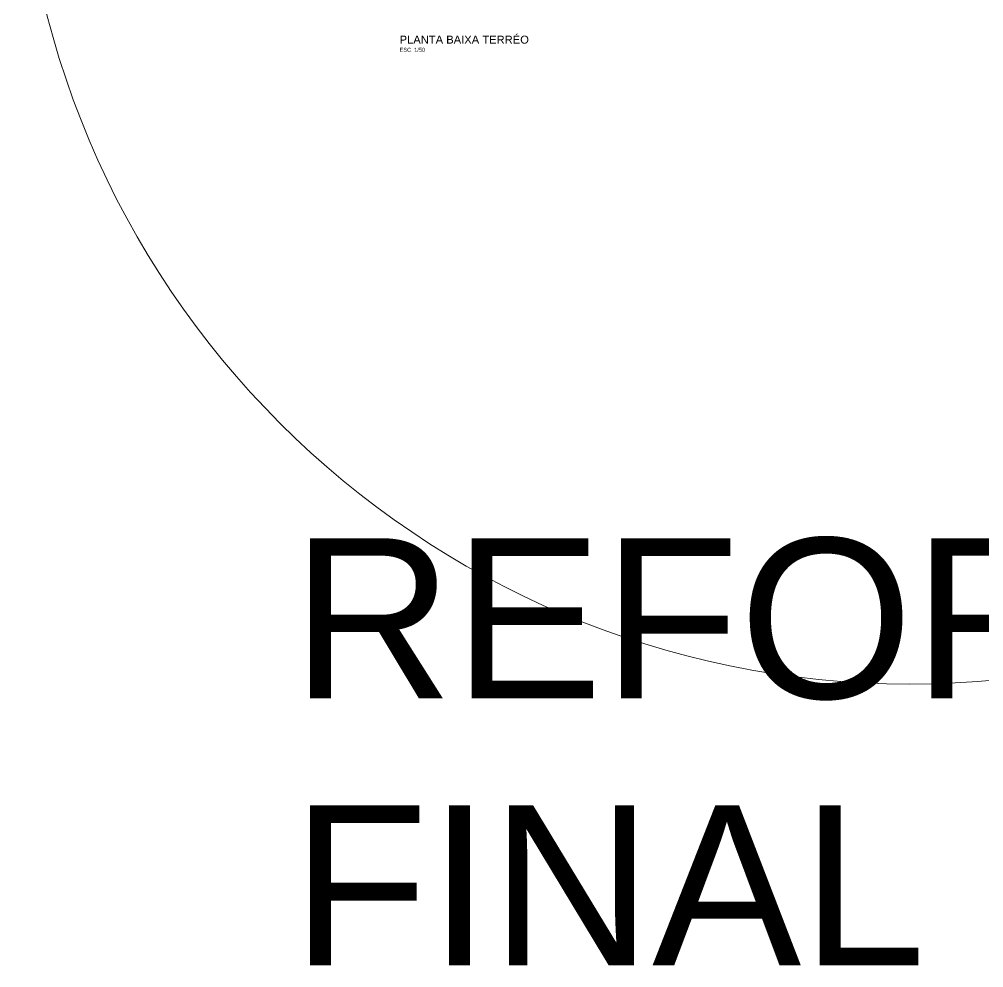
# Model space of a CAD drawing. Header units: millimetres. Extents: x 1206 to 2034, y 106 to 342.
# Drawn here: x 1774.72 to 1804.83, y 106.06 to 135.67 of the extents above; entities that cross this region are included whole.
import ezdxf

# ---------------------------------------------------------------- set-up
doc = ezdxf.new("R2010")
doc.units = ezdxf.units.MM
for name, color, linetype, lineweight in [('AR-PENA_010', 10, 'Continuous', 9), ('AR-TXT', 174, 'Continuous', 0), ('AR-TXT-ESPECIFICAÇÕES', 174, 'Continuous', 0)]:
    doc.layers.add(name, color=color, linetype=linetype, lineweight=lineweight)
doc.styles.add('1000_TXT 1', font='arial.ttf', dxfattribs={"height": 5})
doc.styles.add('50_TXT 1', font='arial.ttf', dxfattribs={"height": 0.25})
doc.styles.add('50_TXT 2', font='arial.ttf', dxfattribs={"height": 0.125})

msp = doc.modelspace()

# ---------------------------------------------------------------- linework, layer by layer
at = {"layer": 'AR-PENA_010'}
msp.add_circle((1802.5104, 142.7069), 27.7888, dxfattribs=at)

# ---------------------------------------------------------------- texts
at = {"layer": 'AR-TXT', "insert": (1786.5956, 135.1572), "char_height": 0.25, "attachment_point": 1, "style": '50_TXT 1'}
msp.add_mtext_dynamic_manual_height_columns('PLANTA BAIXA TERRÉO', width=14.364558, gutter_width=10, heights=[0], dxfattribs=at)
at = {"layer": 'AR-TXT', "insert": (1783.2275, 119.4682), "char_height": 5, "width": 50.80926, "attachment_point": 1, "style": '1000_TXT 1'}
msp.add_mtext('REFORMAR FINAL 1:50', dxfattribs=at)
at = {"layer": 'AR-TXT-ESPECIFICAÇÕES', "insert": (1786.5956, 134.7781), "char_height": 0.125, "attachment_point": 1, "style": '50_TXT 2'}
msp.add_mtext_dynamic_manual_height_columns('ESC. 1/50', width=14.364558, gutter_width=10, heights=[0], dxfattribs=at)

doc.saveas('drawing.dxf')
